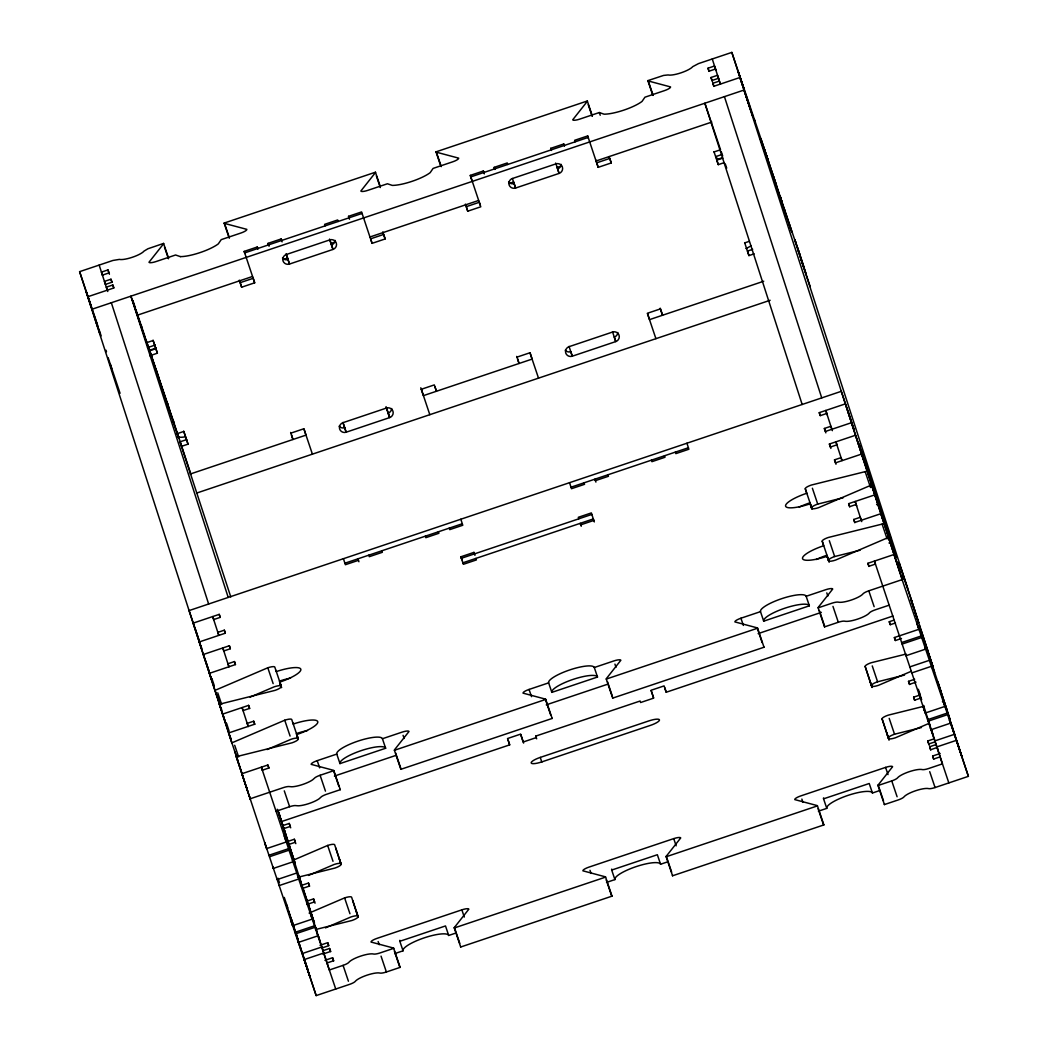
<?xml version="1.0" encoding="UTF-8"?>
<svg xmlns="http://www.w3.org/2000/svg" width="1048" height="1048" viewBox="0 0 1048 1048"><rect width="100%" height="100%" fill="white"/><g stroke="black" fill="none" stroke-linecap="round" stroke-linejoin="round"><path stroke-width="1.5" d="M947.68 713.295L968.391 776.345L935.065 787.546A6.878 1.585 -18.6 0 1 928.594 788.607A13.768 3.17 -18.6 0 0 915.651 790.729A13.768 3.17 -18.6 0 0 904.005 796.873A6.878 1.585 -18.6 0 1 898.175 799.952L884.42 804.576L878.001 785.528A6.878 1.585 -18.6 0 1 878.145 785.004L892.595 766.717A6.878 1.585 -18.6 0 0 885.586 767.398L800.803 795.904A6.878 1.585 -18.6 0 0 794.764 799.598L817.047 805.545A6.878 1.585 -18.6 0 1 817.453 805.886L823.872 824.92L672.554 875.787L666.148 856.753A6.878 1.585 -18.6 0 1 666.279 856.229L680.728 837.942A6.878 1.585 -18.6 0 0 673.72 838.623L588.937 867.128A6.878 1.585 -18.6 0 0 582.898 870.822L605.181 876.77A6.878 1.585 -18.6 0 1 605.6 877.111L612.006 896.145L460.688 947.012L454.282 927.978A6.878 1.585 -18.6 0 1 454.413 927.454L468.862 909.153A6.878 1.585 -18.6 0 0 461.854 909.847L377.07 938.353A6.878 1.585 -18.6 0 0 371.031 942.047L393.314 947.995A6.878 1.585 -18.6 0 1 393.734 948.335L400.139 967.37L386.385 971.994A6.878 1.585 -18.6 0 1 379.913 973.055A13.768 3.17 -18.6 0 0 366.97 975.177A13.768 3.17 -18.6 0 0 355.324 981.321A6.878 1.585 -18.6 0 1 349.495 984.4L316.168 995.6L297.829 940.921L298.326 942.427L317.885 935.851L317.4 934.344M284.257 835.976L286.209 842.003L266.637 848.592L236.298 756.774A6.878 1.585 -18.6 0 1 238.184 756.211L292.038 742.809A6.878 1.585 -18.6 0 0 298.077 739.115L296.61 734.596A24.078 5.541 -18.6 0 0 317.741 721.64A24.078 5.541 -18.6 0 0 293.204 724.05L291.75 719.531A6.878 1.585 -18.6 0 0 284.742 720.212L233.625 742.102A6.878 1.585 -18.6 0 1 231.778 742.796L219.359 704.322A6.878 1.585 -18.6 0 1 221.246 703.758L275.1 690.357A6.878 1.585 -18.6 0 0 281.126 686.663L279.672 682.143A24.078 5.541 -18.6 0 0 300.802 669.2A24.078 5.541 -18.6 0 0 276.266 671.598L274.812 667.078A6.878 1.585 -18.6 0 0 267.803 667.773L216.687 689.65A6.878 1.585 -18.6 0 1 214.84 690.344L221.246 709.378A6.878 1.585 -18.6 0 0 221.718 709.221M250.079 697.143L274.209 686.807A6.878 1.585 -18.6 0 1 281.218 686.113L275.873 670.248M267.096 749.556L291.148 739.246A6.878 1.585 -18.6 0 1 298.156 738.565L292.811 722.701M293.086 860.264L327.657 845.448A6.878 1.585 -18.6 0 1 334.666 844.767L340.993 864.351A6.878 1.585 -18.6 0 1 334.967 868.045L297.567 877.359M308.518 875.434L334.076 864.495A6.878 1.585 -18.6 0 1 341.085 863.801M309.108 913.096L344.609 897.9A6.878 1.585 -18.6 0 1 351.617 897.219L357.931 916.79A6.878 1.585 -18.6 0 1 351.905 920.498L315.474 929.563M911.131 671.349L878.486 685.327A6.878 1.585 -18.6 0 1 871.478 686.021L865.15 666.436A6.878 1.585 -18.6 0 1 871.176 662.742L906.035 654.07M325.456 927.886L351.014 916.935A6.878 1.585 -18.6 0 1 357.827 916.018M928.489 723.618L895.424 737.779A6.878 1.585 -18.6 0 1 888.416 738.46L882.089 718.889A6.878 1.585 -18.6 0 1 888.128 715.181L924.022 706.247M214.84 690.344L79.609 271.655L112.935 260.454L119.407 259.393A13.781 3.17 -18.6 0 0 132.336 257.271A13.781 3.17 -18.6 0 0 143.995 251.127L147.912 248.769L163.58 243.424L168.571 258.24M229.119 237.883L224.128 223.08L375.446 172.213L380.306 186.636M440.461 165.126L435.994 151.855L587.312 100.988L592.29 115.791M652.812 95.342L647.861 80.63L663.567 75.43L668.087 74.945A13.781 3.17 -18.6 0 0 681.03 72.823A13.781 3.17 -18.6 0 0 692.689 66.679L698.505 63.6L731.832 52.4L768.145 160.187M109.424 274.248L107.97 269.912L101.446 272.113L102.508 275.283M715.509 69.024L708.985 71.212L708.016 68.199L714.526 66.011L715.994 70.334M102.416 275.126L108.94 272.925L107.97 269.912M647.861 80.63A6.904 1.585 -18.6 0 0 648.267 80.971L670.55 86.918A6.878 1.585 -18.6 0 1 664.511 90.613L644.952 97.189L642.044 101.407A24.078 5.541 -18.6 0 1 623.822 110.132A24.078 5.541 -18.6 0 1 604.08 114.18L599.299 112.542L579.727 119.118A6.878 1.585 -18.6 0 1 572.719 119.8L587.168 101.512A6.93 1.598 -18.6 0 0 587.312 100.988M112.031 282.384L110.97 279.213L104.446 281.401L105.363 284.126M718.509 78.312L711.985 80.5L711.016 77.487L717.539 75.299L718.98 79.583M105.416 284.414L111.94 282.226L110.97 279.213M113.8 287.873L112.83 284.977L106.307 287.178L107.761 291.501M749.464 105.9L739.94 77.5L713.845 86.277L712.876 83.264L719.4 81.076L720.461 84.246M87.718 296.767L113.8 287.99L112.83 284.977M239.324 280.144L241.643 287.191L254.677 282.816L244.184 251.402L257.232 247.014L257.939 249.136M268.589 244.865L268.091 243.359L281.139 238.97L282.108 241.865M349.023 217.827L348.539 216.32L361.586 211.932L372.079 243.346L385.127 238.957L383.66 234.438L370.625 238.826L372.079 243.346M465.43 204.124L467.736 211.185L480.783 206.797L470.29 175.396L483.325 171.007L484.307 173.889M494.682 168.859L494.198 167.353L507.245 162.964L507.73 164.471M551.209 149.851L550.724 148.344L563.772 143.969L564.479 146.078M588.4 138.035L587.692 135.926L574.645 140.314L575.129 141.821M244.669 252.909L362.071 213.438M588.177 137.432L470.775 176.902L472.229 181.422M91.766 309.317L743.988 90.062L752.543 115.437L751.573 112.424M286.3 254.52L329.779 239.9A5.161 5.017 -17.9 0 1 336.277 243.018A5.161 5.017 -17.9 0 1 332.989 249.424L289.497 264.044A5.161 5.017 -17.9 0 1 283.012 260.926A5.161 5.017 -17.9 0 1 286.3 254.52L289.497 264.044L286.104 253.682M512.393 178.514L555.885 163.894A5.161 5.017 -17.9 0 1 562.37 167.012A5.161 5.017 -17.9 0 1 559.082 173.418L515.603 188.024A5.161 5.017 -17.9 0 1 509.105 184.92A5.161 5.017 -17.9 0 1 512.393 178.514L515.603 188.024L513.664 181.998L509.315 183.466M283.209 259.472L287.558 258.018M329.779 239.9L332.989 249.424L331.037 243.398L335.386 241.931M561.492 165.925L557.143 167.392L559.082 173.418L555.689 163.056M136.777 315.382L252.542 276.462M369.944 236.992L478.648 200.456M596.05 160.986L711.815 122.066M598.185 167.339L596.731 162.82L609.766 158.431L611.233 162.951L598.185 167.339L587.692 135.926M228.215 597.426L130.908 296.165L146.576 342.696L153.1 340.508L157.383 353.202L149.772 355.757M714.015 151.947L720.539 149.746L704.859 103.215L802.165 404.476M147.558 347.622L155.156 345.067M722.269 157.75L717.042 159.506L716.072 156.493L722.164 154.449M149.615 350.268L156.139 348.067M149.838 350.726L155.916 348.683L153.073 340.22M722.924 158.065L716.832 160.121L718.286 164.641L724.378 162.584M176.143 434.029L183.754 431.462L188.024 444.156L181.501 446.343L180.046 441.824L186.57 439.636L183.714 431.173M744.656 242.9L749.228 241.368M752.7 249.319L747.473 251.075L748.94 255.594L754.154 253.839M290.807 433.151L303.854 428.763L312.409 454.151M421.257 389.306L434.304 384.917L436.44 391.258L434.972 386.738M516.913 357.145L529.961 352.757L538.515 378.145M190.225 474.037L305.99 435.116L304.051 429.091M342.958 422.685L386.437 408.065A5.161 5.017 -17.9 0 1 392.935 411.183A5.161 5.017 -17.9 0 1 389.646 417.589L346.154 432.208A5.161 5.017 -17.9 0 1 339.67 429.091A5.161 5.017 -17.9 0 1 342.958 422.685L346.154 432.208L344.7 427.689A5.161 5.017 -17.9 0 1 339.133 426.209M763.717 281.231L649.498 319.64L647.546 313.614M196.644 493.071L770.136 300.278M344.897 563.208L462.299 523.751M571.003 487.202L688.405 447.732M213.674 619.578L220.198 617.377L219.215 614.364L193.133 623.141L201.688 648.516L200.705 645.503M826.754 413.462L820.243 415.663L819.261 412.65L845.356 403.873L853.91 429.261L841.295 391.323L189.072 610.591L198.596 638.979M225.32 633.11L224.324 630.189L217.801 632.376L218.796 635.311L212.692 616.565L213.7 619.551M836.894 444.85L830.37 447.038L829.4 444.024L855.495 435.261L864.037 460.648L851.435 422.711L825.352 431.475L824.37 428.462L830.894 426.274L832.374 430.663M475.897 558.414L476.395 559.92L463.347 564.309L460.91 556.776L473.958 552.388L474.941 555.322M461.395 558.283L591.845 514.424M462.862 562.802L593.299 518.943L594.308 521.93M230.337 648.673L229.355 645.751L203.273 654.515L211.814 679.903L210.844 676.89M217.905 698.728L218.875 701.741L209.351 673.353L235.433 664.576L234.464 661.563L227.94 663.764L228.923 666.685M871.098 482.486L861.574 454.085L835.479 462.862L834.509 459.849L841.033 457.649L842.016 460.583L835.924 441.837L836.933 444.824M249.686 708.553L248.612 705.37L222.53 714.146L231.071 739.534L230.102 736.521M856.15 504.481L849.627 506.669L848.657 503.656L874.753 494.892M243.071 710.583L249.581 708.383L248.612 705.37M254.795 724.365L253.721 721.194L247.197 723.382L248.271 726.552M890.355 542.117L880.831 513.716L854.736 522.48L853.766 519.467L860.29 517.28L861.744 521.603M268.943 768.171L267.869 765.001L241.787 773.765L250.341 799.152L249.358 796.139M925.109 647.625L925.594 649.131L906.035 655.707L874.438 561.086L875.447 564.073L868.897 566.3L867.914 563.287L894.01 554.51L902.564 579.898L901.581 576.885M262.327 770.201L268.851 768.014L267.869 765.001M275.873 811.335L289.628 806.711A6.878 1.585 -18.6 0 1 295.051 805.558L298.195 805.82A13.768 3.17 -18.6 0 0 319.116 798.799L321.487 796.677A6.878 1.585 -18.6 0 1 326.531 794.305L340.286 789.681L333.867 770.647A6.878 1.585 -18.6 0 0 333.461 770.306L311.164 764.359A6.878 1.585 -18.6 0 1 317.203 760.665L336.775 754.088A24.078 5.541 -18.6 0 1 357.892 741.133A24.078 5.541 -18.6 0 1 382.428 738.735L402 732.159A6.878 1.585 -18.6 0 1 409.008 731.478L394.546 749.765A6.878 1.585 -18.6 0 0 394.415 750.289L400.834 769.324L552.139 718.456L545.733 699.422A6.878 1.585 -18.6 0 0 545.314 699.082L523.031 693.134A6.878 1.585 -18.6 0 1 529.07 689.44L548.641 682.864A24.078 5.541 -18.6 0 1 569.758 669.921A24.078 5.541 -18.6 0 1 594.295 667.511L613.853 660.934A6.878 1.585 -18.6 0 1 620.861 660.253L606.412 678.541A6.878 1.585 -18.6 0 0 606.281 679.065L612.687 698.112L764.005 647.245L757.599 628.197A6.878 1.585 -18.6 0 0 757.18 627.857L734.897 621.909A6.878 1.585 -18.6 0 1 740.936 618.215L760.494 611.639A24.078 5.541 -18.6 0 1 781.625 598.696A24.078 5.541 -18.6 0 1 806.161 596.286L825.719 589.71A6.878 1.585 -18.6 0 1 832.728 589.028L818.278 607.329A6.878 1.585 -18.6 0 0 818.147 607.84L824.553 626.887L838.308 622.263A6.878 1.585 -18.6 0 1 844.78 621.202A13.768 3.17 -18.6 0 0 857.736 619.067A13.768 3.17 -18.6 0 0 869.381 612.923A6.878 1.585 -18.6 0 1 875.211 609.857L888.966 605.233M336.775 754.088L339.984 763.599L385.638 748.259L382.428 738.735M548.641 682.864L551.837 692.374L597.504 677.034L594.295 667.511M760.494 611.639L763.704 621.163L809.357 605.809L806.161 596.286M249.896 798.877L283.209 787.677A6.878 1.585 -18.6 0 1 288.645 786.524L291.776 786.786A13.768 3.17 -18.6 0 0 312.71 779.751L315.081 777.642A6.878 1.585 -18.6 0 1 320.112 775.271L333.867 770.647M394.415 750.289L545.733 699.422M606.281 679.065L757.599 628.197M818.147 607.84L831.902 603.216A6.878 1.585 -18.6 0 1 838.374 602.155A13.768 3.17 -18.6 0 0 851.317 600.032A13.768 3.17 -18.6 0 0 862.963 593.889A6.878 1.585 -18.6 0 1 868.792 590.823L902.118 579.623L888.521 537.519A6.878 1.585 -18.6 0 0 886.674 538.2L835.557 560.091A6.878 1.585 -18.6 0 1 828.549 560.785L827.082 556.265A24.078 5.541 -18.6 0 1 802.558 558.663A24.078 5.541 -18.6 0 1 823.676 545.72L822.221 541.2A6.878 1.585 -18.6 0 1 828.261 537.493L882.115 524.092A6.878 1.585 -18.6 0 0 884.001 523.528L890.42 542.576A6.878 1.585 -18.6 0 1 888.992 543.008M334.404 776.07L396.079 755.346M546.27 704.846L607.945 684.121M758.136 633.621L821.344 612.373M281.401 821.606L509.682 744.866L508.214 740.346M520.777 734.465L523.214 741.997L536.249 737.609L535.764 736.102L640.118 701.02L640.603 702.527L653.651 698.138L651.227 690.606M653.546 697.758L651.031 690.291L664.078 685.903L666.214 692.243L892.948 616.028M283.078 825.496L289.222 823.44L290.702 827.828M895.451 622.971L890.237 624.726L889.267 621.713L893.865 620.167M295.811 843.64L294.331 839.251L287.807 841.439L278.598 812.947L279.882 816.706M901.49 638.481L895.346 640.551L894.376 637.538L918.86 629.324L916.921 623.298M540.244 757.416L648.948 720.88A10.323 2.371 -18.6 0 1 659.454 719.845A10.323 2.371 -18.6 0 1 650.402 725.386L541.698 761.935A10.323 2.371 -18.6 0 1 531.192 762.97A10.323 2.371 -18.6 0 1 540.244 757.416L541.842 762.171M287.624 844.845L295.3 842.265L294.331 839.251M292.458 860.303L292.942 861.81L273.371 868.399L268.969 855.247L288.541 848.67L261.345 767.188L262.354 770.175M901.621 642.568L921.192 635.992L902.118 579.623M269.454 856.753L289.025 850.177L288.541 848.67M902.118 644.075L921.677 637.498L921.192 635.992M310.247 913.096L312.186 919.122L292.615 925.698L277.17 879.573L296.728 872.997L289.025 850.177M942.899 700.418L944.838 706.444L925.279 713.02L909.821 666.895L929.393 660.319L921.677 637.498M279.109 885.599L298.68 879.023L296.728 872.997M911.773 672.921L931.331 666.345L929.393 660.319M300.802 885.639L308.479 883.058L309.553 886.228M916.018 682.156L909.494 684.357L908.524 681.344L914.668 679.274M315.042 903.206L313.588 898.883L307.064 901.07L302.924 888.272L309.448 886.071L308.479 883.058M921.126 697.981L914.603 700.169L913.633 697.156L920.157 694.968M306.881 904.463L314.557 901.896L313.588 898.883M298.326 942.427L294.947 932.366L314.518 925.79L298.68 879.023M950.051 721.666L950.549 723.172L930.978 729.749L927.611 719.688L947.169 713.112L931.331 666.345M295.431 933.873L315.003 927.297L314.518 925.79M928.096 721.194L947.654 714.618L947.169 713.112M320.059 945.27L327.736 942.689L328.705 945.571M935.275 741.788L928.751 743.975L927.781 740.962L933.925 738.905M302.112 953.615L321.671 947.038L315.003 927.297M948.833 782.922L934.764 740.936L954.335 734.36A6.878 1.585 -18.6 0 1 954.794 734.242M324.146 953.824L323.085 950.654L329.596 948.466L330.67 951.636M937.357 748.154L937.122 747.486L930.624 749.752L929.642 746.739L936.165 744.552L935.497 742.482M304.051 959.64L323.622 953.064L321.671 947.038M936.716 746.962L956.274 740.386L947.654 714.618M322.902 954.047L330.579 951.479L329.596 948.466M324.932 960.335L332.596 957.754L333.67 960.924M878.001 785.528L891.756 780.904A6.878 1.585 -18.6 0 0 897.586 777.839A13.768 3.17 -18.6 0 1 909.232 771.695A13.768 3.17 -18.6 0 1 922.188 769.573A6.878 1.585 -18.6 0 0 928.659 768.511L942.414 763.874L940.148 756.853L933.624 759.04L932.641 756.027L940.174 753.499M394.664 953.628L403.048 950.811L399.838 941.287L445.505 925.947L448.701 935.458L456.234 932.93M606.53 882.403L614.914 879.586L611.705 870.063L657.358 854.723L660.567 864.233L668.1 861.705M818.396 811.178L826.78 808.362L823.571 798.838L869.224 783.498L872.434 793.009L879.953 790.48M393.734 948.335L379.979 952.96A6.878 1.585 -18.6 0 1 373.507 954.021A13.768 3.17 -18.6 0 0 360.551 956.143A13.768 3.17 -18.6 0 0 348.905 962.287A6.878 1.585 -18.6 0 1 343.076 965.365L329.321 969.99L327.055 962.955L333.578 960.767L332.596 957.754M454.282 927.978L605.6 877.111M666.148 856.753L817.453 805.886M873.469 490.123L867.063 471.089A6.878 1.585 -18.6 0 1 865.176 471.652L811.322 485.054A6.878 1.585 -18.6 0 0 805.283 488.748L806.737 493.267A24.078 5.541 -18.6 0 0 785.62 506.21A24.078 5.541 -18.6 0 0 810.143 503.813L811.755 508.568M811.702 507.782A6.878 1.585 -18.6 0 1 817.728 504.088L843.168 497.761M828.64 560.235A6.878 1.585 -18.6 0 1 834.667 556.54L860.107 550.213M871.556 685.471A6.878 1.585 -18.6 0 1 877.595 681.776L904.529 675.069M888.494 737.923A6.878 1.585 -18.6 0 1 894.534 734.216L921.467 727.522M180.361 256.616L175.566 254.992L155.995 261.568A6.878 1.585 -18.6 0 1 148.986 262.249L163.449 243.948A6.93 1.598 -18.6 0 0 163.58 243.424M178.226 436.99L179.26 437.082A13.781 3.17 -18.6 0 0 184.5 436.937M435.994 151.855A6.904 1.585 -18.6 0 0 436.4 152.196L458.683 158.143A6.878 1.585 -18.6 0 1 452.657 161.837L433.086 168.414L430.191 172.632A24.078 5.541 -18.6 0 1 392.253 185.391L387.433 183.767L367.861 190.343A6.878 1.585 -18.6 0 1 360.853 191.024L375.315 172.737A6.93 1.598 -18.6 0 0 375.446 172.213M224.128 223.08A6.904 1.585 -18.6 0 0 224.534 223.421L246.83 229.355A6.878 1.585 -18.6 0 1 240.791 233.062L221.22 239.638L218.325 243.857A24.078 5.541 -18.6 0 1 180.387 256.616M742.272 84.128L743.556 87.888L738.224 71.775M937.122 747.486L939.466 754.73M90.875 305.806L91.333 307.143L88.766 299.217M324.264 954.256L324.029 953.588L327.448 964.029M309.684 975.963L308.479 972.413M304.549 960.4L305.44 963.02M796.179 243.752L794.882 239.927L798.314 250.459M798.93 252.293L800.214 256.053L794.934 240.123M957.951 744.617L956.667 740.857L960.099 751.351M284.663 831.523L285.908 835.151M87.298 294.855L86.002 291.017L89.434 301.549M90.613 305.06L90.049 303.383M761.045 139.122L776.503 185.247M804.183 267.947L764.136 148.868L765.106 151.881M738.277 71.958L743.517 87.757M796.781 245.559L798.078 249.463M932.393 668.113A6.878 1.585 -18.6 0 0 933.336 667.812L797.659 248.848L798.641 251.861M741.971 83.237L740.307 78.233M763.442 147.729L760.337 138.375L791.947 232.342L763.953 149.288M800.751 258.384L810.274 286.785M907.581 588.046L899.027 562.671L899.996 565.684M903.075 575.221L911.629 600.596M911.302 600.399L918.598 622.591L911.262 600.268L914.511 609.91M915.349 612.949L918.559 622.46M927.847 650.808L919.293 625.433L920.275 628.446M933.336 667.812L926.93 648.764A6.878 1.585 -18.6 0 1 925.974 649.079M810.143 503.813L811.611 508.332A6.878 1.585 -18.6 0 0 818.619 507.651L869.735 485.761A6.878 1.585 -18.6 0 1 871.582 485.067L883.294 520.266L882.324 517.254M941.025 691.615L931.436 662.755A6.878 1.585 -18.6 0 0 930.965 662.912M947.104 710.439L938.563 685.051L939.532 688.064M949.331 720.552A6.878 1.585 -18.6 0 0 950.274 720.251L943.868 701.217A6.878 1.585 -18.6 0 1 942.44 701.662M888.521 537.519L894.927 556.554M896.368 560.994L899.472 570.361M958.252 745.495L962.038 757.062L950.759 722.845M956.274 740.386L968.391 776.345M865.176 471.652L870.521 487.517M882.115 524.092L887.106 538.908M827.291 414.929L825.785 410.449L831.863 429.287M856.688 505.948L855.181 501.468L861.26 520.293M918.991 691.628L921.677 699.723M935.183 741.395L928.109 719.871L929.091 722.884M909.821 666.895L905.551 654.201L906.035 655.707M927.611 719.688L923.327 706.994L925.279 713.02M934.764 740.936L930.493 728.242L930.978 729.749M936.165 744.552L937.633 748.875M708.016 68.199L709.077 71.369M711.016 77.487L712.47 81.81M712.876 83.264L713.95 86.434M819.261 412.65L820.256 415.571M824.37 428.462L825.85 432.863M829.4 444.024L830.881 448.426M889.267 621.713L890.25 624.647M834.509 459.849L835.99 464.238M894.376 637.538L895.359 640.459M848.657 503.656L849.731 506.826M908.524 681.344L909.599 684.514M853.766 519.467L854.841 522.651M913.633 697.156L914.707 700.326M867.914 563.287L868.989 566.457M927.781 740.962L929.235 745.298M929.642 746.739L930.716 749.91M932.641 756.027L933.716 759.211M721.194 151.528L722.714 156.034M725.282 163.907L726.709 168.138M868.792 590.823L874.137 606.687M929.72 771.682L935.065 787.546M716.072 156.493L717.055 159.427M713.976 151.659L718.286 164.641M744.63 242.612L748.94 255.594M812.383 488.224L817.728 504.088M872.25 665.912L877.595 681.776M829.322 540.676L834.667 556.54M889.189 718.352L894.534 734.216M805.283 488.748L810.628 504.612M865.15 666.436L872.106 687.278M822.221 541.2L827.566 557.064M882.089 718.889L889.045 739.718M827.082 556.265L828.693 561.021M832.964 606.399L838.308 622.263M891.756 780.904L897.101 796.768M826.793 592.88L827.855 596.063M885.586 767.398L888.01 774.616M648.267 80.971L653.127 95.394M819.34 610.499L824.684 626.363A6.878 1.585 -18.6 0 0 824.553 626.887M878.145 785.004L883.49 800.869M599.299 112.542L600.216 115.254M660.227 308.191L662.546 315.252L660.41 308.911L647.363 313.287L655.917 338.674M609.098 156.597L611.233 162.951M588.242 104.682L592.159 116.315M757.18 627.857L762.171 642.673M818.121 808.715L823.466 824.58A6.878 1.585 -18.6 0 1 823.872 824.92M595.722 159.833L596.731 162.82M740.936 618.215L743.36 625.433M801.864 799.074L802.938 802.244M550.724 148.344L551.445 150.467M612.53 331.81L615.739 341.583L572.26 356.202A5.161 5.017 -17.9 0 1 565.763 353.084A5.161 5.017 -17.9 0 1 569.051 346.678L612.543 332.059A5.161 5.017 -17.9 0 1 619.027 335.177A5.161 5.017 -17.9 0 1 615.739 341.583L614.285 337.063A5.161 5.017 -17.9 0 0 617.822 332.517M569.051 346.416L572.26 356.202L570.806 351.683A5.161 5.017 -17.9 0 1 565.239 350.202M494.198 167.353L494.918 169.462M595.906 482.093L594.91 479.159L595.395 480.665L608.443 476.29L607.958 474.783M470.29 175.396L471.259 178.278M581.247 526.266L580.264 523.332L580.749 524.838L593.784 520.45L591.36 512.917L578.313 517.306L578.797 518.812M516.743 356.425L519.048 363.486L517.594 358.966M614.927 664.105L616.001 667.288M673.72 838.623L676.157 845.828M436.4 152.196L441.26 166.619M607.486 681.724L612.464 696.527M666.279 856.229L671.624 872.093M376.376 175.907L380.293 187.54M545.314 699.082L550.659 714.946M606.255 879.94L611.6 895.804A6.878 1.585 -18.6 0 1 612.006 896.145M382.808 231.896L385.127 238.957M529.07 689.44L531.493 696.645M589.998 870.299L591.072 873.469M420.798 387.773L429.811 414.681M535.764 736.102L536.681 738.814M348.539 216.32L349.508 219.202M460.91 556.776L461.893 559.697M523.607 743.098L520.581 734.137L507.546 738.526L509.682 744.866M329.583 239.075L331.037 243.398M386.044 406.663L388.86 415.021M386.437 408.065L389.646 417.589L388.179 413.069A5.161 5.017 -17.9 0 0 391.716 408.537M342.945 422.436L344.989 428.488M268.091 243.359L269.074 246.241M358.927 561.754L357.944 558.833L358.429 560.339L345.381 564.715L343.43 558.689M244.184 251.402L244.891 253.511M403.061 735.329L404.135 738.499M461.854 909.847L464.29 917.052M224.534 223.421L229.394 237.844M290.637 432.444L292.955 439.492L291.488 434.972M395.62 752.949L400.965 768.813A6.878 1.585 -18.6 0 0 400.834 769.324M454.413 927.454L459.758 943.318M164.51 247.132L168.44 258.764M333.814 771.367L338.805 786.17M394.389 951.165L399.733 967.029A6.878 1.585 -18.6 0 1 400.139 967.37M317.203 760.665L319.64 767.87M378.145 941.523L379.206 944.693M320.112 775.271L325.456 791.135M381.04 956.13L386.385 971.994M335.74 847.937L341.176 864.246M279.672 682.143L281.506 687.58M352.678 900.389L358.115 916.686M296.61 734.596L298.221 739.351M267.803 667.773L273.148 683.637M327.657 845.448L333.002 861.312M284.742 720.212L290.086 736.076M344.609 897.9L349.953 913.764M132.926 300.593L135.52 308.308M137.943 315.736L145.174 337.155M145.659 338.661L170.117 411.183M170.601 412.689L190.762 473.853M180.046 441.824L230.783 596.928M284.283 790.847L289.628 806.711M343.076 965.365L348.421 981.229M277.969 810.3L279.947 816.3M280.183 817.584L281.846 822.588M284.047 829.689L282.698 825.628M277.235 809.239L285.056 832.112M289.589 846.208L283.667 828.64L290.191 826.453L289.222 823.44M243.097 710.557L242.088 707.57L248.179 726.395M309.343 907.306L298.85 875.892L299.82 878.905M322.09 947.497L318.107 935.523L319.077 938.536M323.622 953.064L335.74 989.024M79.609 271.655L95.879 319.954M98.774 328.81L101.145 335.858M86.054 291.226L91.294 307.012M87.901 296.649L100.32 334.705L99.35 331.692M108.114 357.63L120.062 393.275M217.748 692.833L221.678 704.466M234.687 745.272L238.617 756.905M211.906 678.606L214.29 685.667M218.246 697.352L219.792 701.95M226.617 723.408L229.04 730.928M219.359 704.322L225.765 723.369M284.27 897.429L287.82 907.935M238.197 761.83L228.608 732.971L254.69 724.207L253.721 721.194M286.327 904.319L296.99 936.336M236.298 756.774L242.704 775.808M296.558 935.654L307.562 968.955M306.344 965.706L307.601 969.479M307.876 970.605L304.483 960.243L309.723 976.042M295.457 932.563L298.143 940.645M298.536 942.1L307.667 969.308M268.969 855.247L264.699 842.566L266.637 848.592M277.17 879.573L272.886 866.893L273.371 868.399M294.947 932.366L290.676 919.672L292.615 925.698M939.676 755.359L940.226 756.997M88.215 297.58L88.504 298.457M950.274 720.251L937.855 681.79A6.878 1.585 -18.6 0 0 937.384 681.96M798.104 249.123L806.213 274.235M799.807 255.188L803.855 267.738M901.162 569.012L905.223 581.561M921.441 631.774L934.606 672.567M940.698 691.405L953.876 732.198M780.288 196.434L780.786 197.941M781.232 199.631L782.214 202.644M784.323 209.168L785.293 212.181M788.856 223.041L790.782 229.014M887.617 528.821L889.555 534.794M889.739 535.122L890.721 538.135L859.098 444.156L860.067 447.169M780.066 196.29L782.175 202.827M786.026 214.814L786.511 216.32M884.787 520.607L885.272 522.101M894.272 549.977L896.708 557.51L876.456 497.093L878.892 504.625M772.69 174.243L778.847 193.33M890.001 537.283L890.486 538.79M891.953 543.309L892.438 544.816M766.271 155.209L772.428 174.282M880.739 509.786L881.224 511.293M882.678 515.812L883.176 517.319M768.21 161.929L768.695 163.436M866.971 467.722L867.456 469.229M754.311 119.315L754.796 120.821M762.486 144.768L764.424 150.742M861.26 450.548L863.185 456.535M746.346 96.547L750.407 109.097M847.714 410.358L851.762 422.92M857.854 441.745L861.901 454.295M867.98 473.133L881.158 513.926M887.25 532.751L900.415 573.544M731.832 52.4L867.063 471.089M871.582 485.067L884.001 523.528M918.31 689.27L919.699 693.54M923.537 705.448L930.244 726.225M931.646 730.535L933.336 735.761M931.187 729.421L932.17 732.434M712.26 58.976L720.369 84.089M724.43 96.639L821.737 397.899M869.814 680.48L872.08 687.501M886.752 732.919L889.018 739.954M811.99 509.118L809.947 502.791A24.078 5.541 -18.6 0 0 799.283 507.075M829.165 562.265L826.885 555.23A24.078 5.541 -18.6 0 0 816.235 559.527M686.938 443.212L688.89 449.238L675.842 453.627L675.357 452.12M563.772 143.969L564.256 145.476M664.484 455.775L664.969 457.282L651.922 461.67L651.437 460.164M664.746 687.724L666.214 692.243M483.325 171.007L483.822 172.514M584.037 482.814L584.535 484.32L571.488 488.709L569.536 482.683M530.157 353.071L532.096 359.097L423.392 395.646L421.453 389.62M480.298 205.29L479.329 202.277L466.281 206.666L467.736 211.185M473.958 552.388L474.443 553.894M460.832 519.232L462.784 525.258L449.736 529.633L449.251 528.126M338.15 221.482L337.666 219.975L324.618 224.364L325.116 225.87M438.378 531.781L438.863 533.288L425.829 537.676L425.331 536.17M281.139 238.97L281.624 240.477M381.852 550.789L382.337 552.296L369.302 556.684L368.804 555.178M257.232 247.014L257.716 248.52M254.677 282.816L253.223 278.296L240.175 282.672L241.643 287.191M339.342 858.81L341.15 864.43M356.281 911.249L358.089 916.869M281.519 687.449L279.475 681.121A24.078 5.541 -18.6 0 1 290.545 678.095M298.235 739.194L296.414 733.561A24.078 5.541 -18.6 0 1 307.483 730.548M186.57 439.636L188.024 444.156M155.916 348.683L157.383 353.202M172.933 419.357L174.387 423.877M167.235 402.629L167.719 404.135M176.719 432.104L177.702 435.116M177.885 435.431L178.867 438.444L147.244 344.478L148.213 347.491M167.012 402.498L169.121 409.021M172.239 418.375L151.069 355.062L152.052 358.075M172.933 420.916L173.418 422.423M156.021 369.302L158.628 377.332M163.685 393L165.794 399.524M147.991 345.329L152.209 358.298M154.187 364.416L159.375 380.49M155.117 368.031L155.602 369.538M141.257 325.522L141.742 327.028M150.362 353.844L151.331 356.844M136.004 309.815L137.471 314.334M145.122 338.176L146.576 342.696M138.454 318.435L139.423 321.448M132.415 300.042L137.314 315.199M327.736 942.689L328.705 945.702L322.181 947.89L323.085 950.654M219.215 614.364L220.198 617.377M224.324 630.189L225.307 633.202L199.212 641.966L208.735 670.366M229.355 645.751L230.324 648.764L223.8 650.952L222.831 647.939L228.909 666.777M234.464 661.563L235.433 664.576M278.978 813.287L295.195 863.5L286.641 838.112L287.611 841.125M308.374 904.293L314.452 923.118L305.898 897.73L306.868 900.743M289.759 847.465L300.986 882.246M309.016 907.096L317.164 932.327M320.243 941.864L315.029 925.987L315.998 928.986M99.167 265.079L107.276 290.191M111.337 302.741L208.644 604.002M291.606 919.555L293.951 926.799M295.785 932.497L298.051 939.519M307.693 969.767L316.168 995.6M277.995 878.237L279.462 882.77M288.475 910.66L301.143 949.907M106.005 350.215L106.49 351.722M110.263 364.023L111.73 368.542M96.35 321.369L97.818 325.889M96.272 322.142L97.241 325.155M246.28 786.603L247.249 789.616M94.123 315.802L98.185 328.352M195.491 629.625L199.539 642.175M205.631 661L209.679 673.563M215.757 692.387L228.936 733.181M235.027 752.005L248.193 792.812M750.971 245.769A13.781 3.17 -18.6 0 1 745.953 248.533M288.043 259.524A5.161 5.017 -17.9 0 1 282.475 258.044M335.059 240.372A5.161 5.017 -17.9 0 1 331.522 244.904M514.149 183.505A5.161 5.017 -17.9 0 1 508.581 182.038M561.165 164.353A5.161 5.017 -17.9 0 1 557.628 168.898M763.599 646.904A6.878 1.585 -18.6 0 1 764.005 647.245M612.687 698.112A6.878 1.585 -18.6 0 1 612.831 697.588M551.733 718.116A6.878 1.585 -18.6 0 1 552.139 718.456M339.866 789.341A6.878 1.585 -18.6 0 1 340.286 789.681M339.984 763.599A24.078 5.541 -18.6 0 1 361.101 750.656A24.078 5.541 -18.6 0 1 385.638 748.259M551.837 692.374A24.078 5.541 -18.6 0 1 572.968 679.432A24.078 5.541 -18.6 0 1 597.504 677.034M763.704 621.163A24.078 5.541 -18.6 0 1 784.834 608.207A24.078 5.541 -18.6 0 1 809.357 605.809M876.587 504.612A6.878 1.585 -18.6 0 1 877.988 504.101M947.903 715.365A6.878 1.585 -18.6 0 1 948.388 715.208M460.688 947.012A6.878 1.585 -18.6 0 1 460.832 946.488M884.42 804.576A6.878 1.585 -18.6 0 1 884.551 804.052M672.554 875.787A6.878 1.585 -18.6 0 1 672.685 875.277M403.048 950.811A24.078 5.541 -18.6 0 1 424.178 937.868A24.078 5.541 -18.6 0 1 448.701 935.458M399.838 941.287A24.078 5.541 -18.6 0 1 399.877 940.318M614.914 879.586A24.078 5.541 -18.6 0 1 636.044 866.644A24.078 5.541 -18.6 0 1 660.567 864.233M611.705 870.063A24.078 5.541 -18.6 0 1 611.744 869.093M826.78 808.362A24.078 5.541 -18.6 0 1 847.898 795.419A24.078 5.541 -18.6 0 1 872.434 793.009M823.571 798.838A24.078 5.541 -18.6 0 1 823.597 797.869"/></g></svg>
